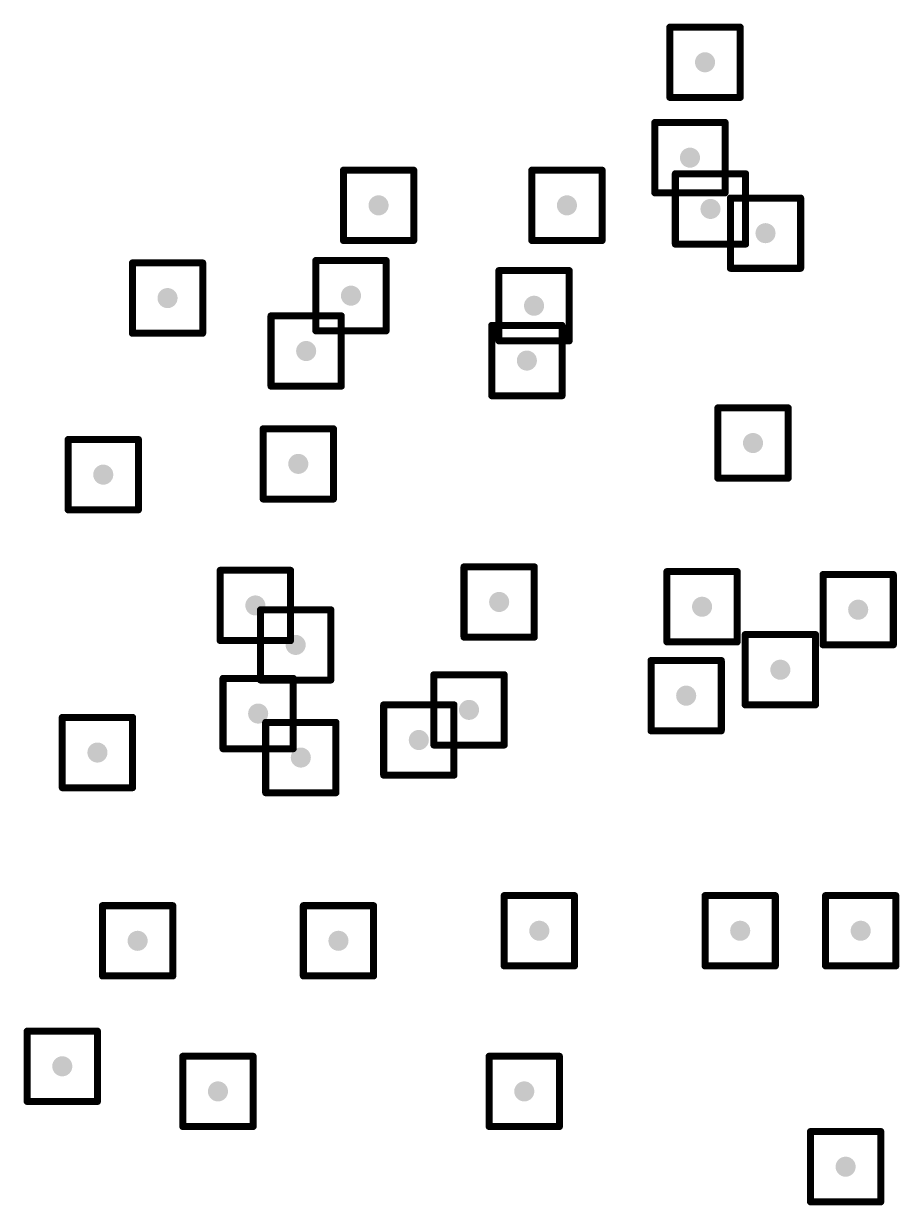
# Model space of a CAD drawing. Header units: inches. Extents: x 0 to 17, y 0 to 4.
# Drawn here: x 2.2033 to 2.5467, y 0.0144 to 0.4778 of the extents above; entities that cross this region are included whole.
import ezdxf

# ---------------------------------------------------------------- set-up
doc = ezdxf.new("R2010")
doc.units = ezdxf.units.IN
doc.header["$MEASUREMENT"] = 0
doc.layers.add('Drill Drawing', color=1, linetype='Continuous')
doc.layers.add('Via Holes', color=16, linetype='Continuous')

msp = doc.modelspace()

# ---------------------------------------------------------------- hatches: boundary and pattern name
at = {"layer": 'Via Holes'}
h = msp.add_hatch(color=7, dxfattribs=at)
edge = h.paths.add_edge_path()
edge.add_arc((2.47047, 0.4626), 0.00394, 0, 360)
h = msp.add_hatch(color=7, dxfattribs=at)
edge = h.paths.add_edge_path()
edge.add_arc((2.46457, 0.4252), 0.00394, 0, 360)
h = msp.add_hatch(color=7, dxfattribs=at)
edge = h.paths.add_edge_path()
edge.add_arc((2.34249, 0.4065), 0.00394, 0, 360)
h = msp.add_hatch(color=7, dxfattribs=at)
edge = h.paths.add_edge_path()
edge.add_arc((2.41634, 0.4065), 0.00394, 0, 360)
h = msp.add_hatch(color=7, dxfattribs=at)
edge = h.paths.add_edge_path()
edge.add_arc((2.47261, 0.40509), 0.00394, 0, 360)
h = msp.add_hatch(color=7, dxfattribs=at)
edge = h.paths.add_edge_path()
edge.add_arc((2.49418, 0.39559), 0.00394, 0, 360)
h = msp.add_hatch(color=7, dxfattribs=at)
edge = h.paths.add_edge_path()
edge.add_arc((2.25976, 0.37014), 0.00394, 0, 360)
h = msp.add_hatch(color=7, dxfattribs=at)
edge = h.paths.add_edge_path()
edge.add_arc((2.33167, 0.37108), 0.00394, 0, 360)
h = msp.add_hatch(color=7, dxfattribs=at)
edge = h.paths.add_edge_path()
edge.add_arc((2.40344, 0.36713), 0.00394, 0, 360)
h = msp.add_hatch(color=7, dxfattribs=at)
edge = h.paths.add_edge_path()
edge.add_arc((2.3141, 0.34938), 0.00394, 0, 360)
h = msp.add_hatch(color=7, dxfattribs=at)
edge = h.paths.add_edge_path()
edge.add_arc((2.40063, 0.34563), 0.00394, 0, 360)
h = msp.add_hatch(color=7, dxfattribs=at)
edge = h.paths.add_edge_path()
edge.add_arc((2.48928, 0.3133), 0.00394, 0, 360)
h = msp.add_hatch(color=7, dxfattribs=at)
edge = h.paths.add_edge_path()
edge.add_arc((2.31102, 0.30512), 0.00394, 0, 360)
h = msp.add_hatch(color=7, dxfattribs=at)
edge = h.paths.add_edge_path()
edge.add_arc((2.23456, 0.3009), 0.00394, 0, 360)
h = msp.add_hatch(color=7, dxfattribs=at)
edge = h.paths.add_edge_path()
edge.add_arc((2.38976, 0.25098), 0.00394, 0, 360)
h = msp.add_hatch(color=7, dxfattribs=at)
edge = h.paths.add_edge_path()
edge.add_arc((2.29419, 0.24961), 0.00394, 0, 360)
h = msp.add_hatch(color=7, dxfattribs=at)
edge = h.paths.add_edge_path()
edge.add_arc((2.46931, 0.2491), 0.00394, 0, 360)
h = msp.add_hatch(color=7, dxfattribs=at)
edge = h.paths.add_edge_path()
edge.add_arc((2.53051, 0.24795), 0.00394, 0, 360)
h = msp.add_hatch(color=7, dxfattribs=at)
edge = h.paths.add_edge_path()
edge.add_arc((2.30999, 0.23414), 0.00394, 0, 360)
h = msp.add_hatch(color=7, dxfattribs=at)
edge = h.paths.add_edge_path()
edge.add_arc((2.5, 0.22441), 0.00394, 0, 360)
h = msp.add_hatch(color=7, dxfattribs=at)
edge = h.paths.add_edge_path()
edge.add_arc((2.46308, 0.21424), 0.00394, 0, 360)
h = msp.add_hatch(color=7, dxfattribs=at)
edge = h.paths.add_edge_path()
edge.add_arc((2.29528, 0.20722), 0.00394, 0, 360)
h = msp.add_hatch(color=7, dxfattribs=at)
edge = h.paths.add_edge_path()
edge.add_arc((2.37795, 0.20866), 0.00394, 0, 360)
h = msp.add_hatch(color=7, dxfattribs=at)
edge = h.paths.add_edge_path()
edge.add_arc((2.35827, 0.19685), 0.00394, 0, 360)
h = msp.add_hatch(color=7, dxfattribs=at)
edge = h.paths.add_edge_path()
edge.add_arc((2.23228, 0.19193), 0.00394, 0, 360)
h = msp.add_hatch(color=7, dxfattribs=at)
edge = h.paths.add_edge_path()
edge.add_arc((2.31201, 0.18996), 0.00394, 0, 360)
h = msp.add_hatch(color=7, dxfattribs=at)
edge = h.paths.add_edge_path()
edge.add_arc((2.40551, 0.12205), 0.00394, 0, 360)
h = msp.add_hatch(color=7, dxfattribs=at)
edge = h.paths.add_edge_path()
edge.add_arc((2.48425, 0.12205), 0.00394, 0, 360)
h = msp.add_hatch(color=7, dxfattribs=at)
edge = h.paths.add_edge_path()
edge.add_arc((2.5315, 0.12205), 0.00394, 0, 360)
h = msp.add_hatch(color=7, dxfattribs=at)
edge = h.paths.add_edge_path()
edge.add_arc((2.24803, 0.11811), 0.00394, 0, 360)
h = msp.add_hatch(color=7, dxfattribs=at)
edge = h.paths.add_edge_path()
edge.add_arc((2.32677, 0.11811), 0.00394, 0, 360)
h = msp.add_hatch(color=7, dxfattribs=at)
edge = h.paths.add_edge_path()
edge.add_arc((2.2185, 0.0689), 0.00394, 0, 360)
h = msp.add_hatch(color=7, dxfattribs=at)
edge = h.paths.add_edge_path()
edge.add_arc((2.27953, 0.05906), 0.00394, 0, 360)
h = msp.add_hatch(color=7, dxfattribs=at)
edge = h.paths.add_edge_path()
edge.add_arc((2.39961, 0.05906), 0.00394, 0, 360)
h = msp.add_hatch(color=7, dxfattribs=at)
edge = h.paths.add_edge_path()
edge.add_arc((2.52559, 0.02953), 0.00394, 0, 360)

# ---------------------------------------------------------------- linework, layer by layer
at = {"layer": 'Drill Drawing'}
for points in [[(2.45669, 0.47638, 0.00276, 0.00276, 0), (2.48425, 0.47638, 0.00276, 0.00276, 0)], [(2.45669, 0.44882, 0.00276, 0.00276, 0), (2.45669, 0.47638, 0.00276, 0.00276, 0)], [(2.48425, 0.44882, 0.00276, 0.00276, 0), (2.48425, 0.47638, 0.00276, 0.00276, 0)], [(2.45669, 0.44882, 0.00276, 0.00276, 0), (2.48425, 0.44882, 0.00276, 0.00276, 0)], [(2.45079, 0.43898, 0.00276, 0.00276, 0), (2.47835, 0.43898, 0.00276, 0.00276, 0)], [(2.45079, 0.41142, 0.00276, 0.00276, 0), (2.45079, 0.43898, 0.00276, 0.00276, 0)], [(2.47835, 0.41142, 0.00276, 0.00276, 0), (2.47835, 0.43898, 0.00276, 0.00276, 0)], [(2.32871, 0.42028, 0.00276, 0.00276, 0), (2.35627, 0.42028, 0.00276, 0.00276, 0)], [(2.32871, 0.39272, 0.00276, 0.00276, 0), (2.32871, 0.42028, 0.00276, 0.00276, 0)], [(2.35627, 0.39272, 0.00276, 0.00276, 0), (2.35627, 0.42028, 0.00276, 0.00276, 0)], [(2.40256, 0.42028, 0.00276, 0.00276, 0), (2.43012, 0.42028, 0.00276, 0.00276, 0)], [(2.40256, 0.39272, 0.00276, 0.00276, 0), (2.40256, 0.42028, 0.00276, 0.00276, 0)], [(2.43012, 0.39272, 0.00276, 0.00276, 0), (2.43012, 0.42028, 0.00276, 0.00276, 0)], [(2.45883, 0.41887, 0.00276, 0.00276, 0), (2.48639, 0.41887, 0.00276, 0.00276, 0)], [(2.45883, 0.39131, 0.00276, 0.00276, 0), (2.45883, 0.41887, 0.00276, 0.00276, 0)], [(2.48639, 0.39131, 0.00276, 0.00276, 0), (2.48639, 0.41887, 0.00276, 0.00276, 0)], [(2.45079, 0.41142, 0.00276, 0.00276, 0), (2.47835, 0.41142, 0.00276, 0.00276, 0)], [(2.4804, 0.40936, 0.00276, 0.00276, 0), (2.50796, 0.40936, 0.00276, 0.00276, 0)], [(2.4804, 0.38181, 0.00276, 0.00276, 0), (2.4804, 0.40936, 0.00276, 0.00276, 0)], [(2.50796, 0.38181, 0.00276, 0.00276, 0), (2.50796, 0.40936, 0.00276, 0.00276, 0)], [(2.32871, 0.39272, 0.00276, 0.00276, 0), (2.35627, 0.39272, 0.00276, 0.00276, 0)], [(2.40256, 0.39272, 0.00276, 0.00276, 0), (2.43012, 0.39272, 0.00276, 0.00276, 0)], [(2.45883, 0.39131, 0.00276, 0.00276, 0), (2.48639, 0.39131, 0.00276, 0.00276, 0)], [(2.24598, 0.38392, 0.00276, 0.00276, 0), (2.27354, 0.38392, 0.00276, 0.00276, 0)], [(2.24598, 0.35636, 0.00276, 0.00276, 0), (2.24598, 0.38392, 0.00276, 0.00276, 0)], [(2.27354, 0.35636, 0.00276, 0.00276, 0), (2.27354, 0.38392, 0.00276, 0.00276, 0)], [(2.31789, 0.38486, 0.00276, 0.00276, 0), (2.34545, 0.38486, 0.00276, 0.00276, 0)], [(2.31789, 0.3573, 0.00276, 0.00276, 0), (2.31789, 0.38486, 0.00276, 0.00276, 0)], [(2.34545, 0.3573, 0.00276, 0.00276, 0), (2.34545, 0.38486, 0.00276, 0.00276, 0)], [(2.38966, 0.38091, 0.00276, 0.00276, 0), (2.41722, 0.38091, 0.00276, 0.00276, 0)], [(2.38966, 0.35335, 0.00276, 0.00276, 0), (2.38966, 0.38091, 0.00276, 0.00276, 0)], [(2.41722, 0.35335, 0.00276, 0.00276, 0), (2.41722, 0.38091, 0.00276, 0.00276, 0)], [(2.4804, 0.38181, 0.00276, 0.00276, 0), (2.50796, 0.38181, 0.00276, 0.00276, 0)], [(2.30032, 0.36316, 0.00276, 0.00276, 0), (2.32788, 0.36316, 0.00276, 0.00276, 0)], [(2.30032, 0.3356, 0.00276, 0.00276, 0), (2.30032, 0.36316, 0.00276, 0.00276, 0)], [(2.32788, 0.3356, 0.00276, 0.00276, 0), (2.32788, 0.36316, 0.00276, 0.00276, 0)], [(2.24598, 0.35636, 0.00276, 0.00276, 0), (2.27354, 0.35636, 0.00276, 0.00276, 0)], [(2.31789, 0.3573, 0.00276, 0.00276, 0), (2.34545, 0.3573, 0.00276, 0.00276, 0)], [(2.38685, 0.35941, 0.00276, 0.00276, 0), (2.41441, 0.35941, 0.00276, 0.00276, 0)], [(2.38685, 0.33185, 0.00276, 0.00276, 0), (2.38685, 0.35941, 0.00276, 0.00276, 0)], [(2.41441, 0.33185, 0.00276, 0.00276, 0), (2.41441, 0.35941, 0.00276, 0.00276, 0)], [(2.38966, 0.35335, 0.00276, 0.00276, 0), (2.41722, 0.35335, 0.00276, 0.00276, 0)], [(2.30032, 0.3356, 0.00276, 0.00276, 0), (2.32788, 0.3356, 0.00276, 0.00276, 0)], [(2.38685, 0.33185, 0.00276, 0.00276, 0), (2.41441, 0.33185, 0.00276, 0.00276, 0)], [(2.4755, 0.32708, 0.00276, 0.00276, 0), (2.50306, 0.32708, 0.00276, 0.00276, 0)], [(2.4755, 0.29952, 0.00276, 0.00276, 0), (2.4755, 0.32708, 0.00276, 0.00276, 0)], [(2.50306, 0.29952, 0.00276, 0.00276, 0), (2.50306, 0.32708, 0.00276, 0.00276, 0)], [(2.29724, 0.3189, 0.00276, 0.00276, 0), (2.3248, 0.3189, 0.00276, 0.00276, 0)], [(2.29724, 0.29134, 0.00276, 0.00276, 0), (2.29724, 0.3189, 0.00276, 0.00276, 0)], [(2.3248, 0.29134, 0.00276, 0.00276, 0), (2.3248, 0.3189, 0.00276, 0.00276, 0)], [(2.22079, 0.31468, 0.00276, 0.00276, 0), (2.24834, 0.31468, 0.00276, 0.00276, 0)], [(2.22079, 0.28712, 0.00276, 0.00276, 0), (2.22079, 0.31468, 0.00276, 0.00276, 0)], [(2.24834, 0.28712, 0.00276, 0.00276, 0), (2.24834, 0.31468, 0.00276, 0.00276, 0)], [(2.4755, 0.29952, 0.00276, 0.00276, 0), (2.50306, 0.29952, 0.00276, 0.00276, 0)], [(2.29724, 0.29134, 0.00276, 0.00276, 0), (2.3248, 0.29134, 0.00276, 0.00276, 0)], [(2.22079, 0.28712, 0.00276, 0.00276, 0), (2.24834, 0.28712, 0.00276, 0.00276, 0)], [(2.28041, 0.26339, 0.00276, 0.00276, 0), (2.30797, 0.26339, 0.00276, 0.00276, 0)], [(2.28041, 0.23583, 0.00276, 0.00276, 0), (2.28041, 0.26339, 0.00276, 0.00276, 0)], [(2.30797, 0.23583, 0.00276, 0.00276, 0), (2.30797, 0.26339, 0.00276, 0.00276, 0)], [(2.37598, 0.26476, 0.00276, 0.00276, 0), (2.40354, 0.26476, 0.00276, 0.00276, 0)], [(2.37598, 0.2372, 0.00276, 0.00276, 0), (2.37598, 0.26476, 0.00276, 0.00276, 0)], [(2.40354, 0.2372, 0.00276, 0.00276, 0), (2.40354, 0.26476, 0.00276, 0.00276, 0)], [(2.45553, 0.26288, 0.00276, 0.00276, 0), (2.48309, 0.26288, 0.00276, 0.00276, 0)], [(2.45553, 0.23532, 0.00276, 0.00276, 0), (2.45553, 0.26288, 0.00276, 0.00276, 0)], [(2.48309, 0.23532, 0.00276, 0.00276, 0), (2.48309, 0.26288, 0.00276, 0.00276, 0)], [(2.51673, 0.26173, 0.00276, 0.00276, 0), (2.54429, 0.26173, 0.00276, 0.00276, 0)], [(2.51673, 0.23417, 0.00276, 0.00276, 0), (2.51673, 0.26173, 0.00276, 0.00276, 0)], [(2.54429, 0.23417, 0.00276, 0.00276, 0), (2.54429, 0.26173, 0.00276, 0.00276, 0)], [(2.29622, 0.24792, 0.00276, 0.00276, 0), (2.32377, 0.24792, 0.00276, 0.00276, 0)], [(2.29622, 0.22036, 0.00276, 0.00276, 0), (2.29622, 0.24792, 0.00276, 0.00276, 0)], [(2.32377, 0.22036, 0.00276, 0.00276, 0), (2.32377, 0.24792, 0.00276, 0.00276, 0)], [(2.28041, 0.23583, 0.00276, 0.00276, 0), (2.30797, 0.23583, 0.00276, 0.00276, 0)], [(2.37598, 0.2372, 0.00276, 0.00276, 0), (2.40354, 0.2372, 0.00276, 0.00276, 0)], [(2.45553, 0.23532, 0.00276, 0.00276, 0), (2.48309, 0.23532, 0.00276, 0.00276, 0)], [(2.48622, 0.23819, 0.00276, 0.00276, 0), (2.51378, 0.23819, 0.00276, 0.00276, 0)], [(2.48622, 0.21063, 0.00276, 0.00276, 0), (2.48622, 0.23819, 0.00276, 0.00276, 0)], [(2.51378, 0.21063, 0.00276, 0.00276, 0), (2.51378, 0.23819, 0.00276, 0.00276, 0)], [(2.51673, 0.23417, 0.00276, 0.00276, 0), (2.54429, 0.23417, 0.00276, 0.00276, 0)], [(2.4493, 0.22802, 0.00276, 0.00276, 0), (2.47686, 0.22802, 0.00276, 0.00276, 0)], [(2.4493, 0.20046, 0.00276, 0.00276, 0), (2.4493, 0.22802, 0.00276, 0.00276, 0)], [(2.47686, 0.20046, 0.00276, 0.00276, 0), (2.47686, 0.22802, 0.00276, 0.00276, 0)], [(2.36417, 0.22244, 0.00276, 0.00276, 0), (2.39173, 0.22244, 0.00276, 0.00276, 0)], [(2.36417, 0.19488, 0.00276, 0.00276, 0), (2.36417, 0.22244, 0.00276, 0.00276, 0)], [(2.39173, 0.19488, 0.00276, 0.00276, 0), (2.39173, 0.22244, 0.00276, 0.00276, 0)], [(2.2815, 0.221, 0.00276, 0.00276, 0), (2.30906, 0.221, 0.00276, 0.00276, 0)], [(2.2815, 0.19344, 0.00276, 0.00276, 0), (2.2815, 0.221, 0.00276, 0.00276, 0)], [(2.29622, 0.22036, 0.00276, 0.00276, 0), (2.32377, 0.22036, 0.00276, 0.00276, 0)], [(2.30906, 0.19344, 0.00276, 0.00276, 0), (2.30906, 0.221, 0.00276, 0.00276, 0)], [(2.34449, 0.21063, 0.00276, 0.00276, 0), (2.37205, 0.21063, 0.00276, 0.00276, 0)], [(2.34449, 0.18307, 0.00276, 0.00276, 0), (2.34449, 0.21063, 0.00276, 0.00276, 0)], [(2.37205, 0.18307, 0.00276, 0.00276, 0), (2.37205, 0.21063, 0.00276, 0.00276, 0)], [(2.48622, 0.21063, 0.00276, 0.00276, 0), (2.51378, 0.21063, 0.00276, 0.00276, 0)], [(2.2185, 0.20571, 0.00276, 0.00276, 0), (2.24606, 0.20571, 0.00276, 0.00276, 0)], [(2.2185, 0.17815, 0.00276, 0.00276, 0), (2.2185, 0.20571, 0.00276, 0.00276, 0)], [(2.24606, 0.17815, 0.00276, 0.00276, 0), (2.24606, 0.20571, 0.00276, 0.00276, 0)], [(2.29823, 0.20374, 0.00276, 0.00276, 0), (2.32579, 0.20374, 0.00276, 0.00276, 0)], [(2.29823, 0.17618, 0.00276, 0.00276, 0), (2.29823, 0.20374, 0.00276, 0.00276, 0)], [(2.32579, 0.17618, 0.00276, 0.00276, 0), (2.32579, 0.20374, 0.00276, 0.00276, 0)], [(2.4493, 0.20046, 0.00276, 0.00276, 0), (2.47686, 0.20046, 0.00276, 0.00276, 0)], [(2.2815, 0.19344, 0.00276, 0.00276, 0), (2.30906, 0.19344, 0.00276, 0.00276, 0)], [(2.36417, 0.19488, 0.00276, 0.00276, 0), (2.39173, 0.19488, 0.00276, 0.00276, 0)], [(2.34449, 0.18307, 0.00276, 0.00276, 0), (2.37205, 0.18307, 0.00276, 0.00276, 0)], [(2.2185, 0.17815, 0.00276, 0.00276, 0), (2.24606, 0.17815, 0.00276, 0.00276, 0)], [(2.29823, 0.17618, 0.00276, 0.00276, 0), (2.32579, 0.17618, 0.00276, 0.00276, 0)], [(2.39173, 0.13583, 0.00276, 0.00276, 0), (2.41929, 0.13583, 0.00276, 0.00276, 0)], [(2.39173, 0.10827, 0.00276, 0.00276, 0), (2.39173, 0.13583, 0.00276, 0.00276, 0)], [(2.41929, 0.10827, 0.00276, 0.00276, 0), (2.41929, 0.13583, 0.00276, 0.00276, 0)], [(2.47047, 0.13583, 0.00276, 0.00276, 0), (2.49803, 0.13583, 0.00276, 0.00276, 0)], [(2.47047, 0.10827, 0.00276, 0.00276, 0), (2.47047, 0.13583, 0.00276, 0.00276, 0)], [(2.49803, 0.10827, 0.00276, 0.00276, 0), (2.49803, 0.13583, 0.00276, 0.00276, 0)], [(2.51772, 0.13583, 0.00276, 0.00276, 0), (2.54528, 0.13583, 0.00276, 0.00276, 0)], [(2.51772, 0.10827, 0.00276, 0.00276, 0), (2.51772, 0.13583, 0.00276, 0.00276, 0)], [(2.54528, 0.10827, 0.00276, 0.00276, 0), (2.54528, 0.13583, 0.00276, 0.00276, 0)], [(2.23425, 0.13189, 0.00276, 0.00276, 0), (2.26181, 0.13189, 0.00276, 0.00276, 0)], [(2.23425, 0.10433, 0.00276, 0.00276, 0), (2.23425, 0.13189, 0.00276, 0.00276, 0)], [(2.26181, 0.10433, 0.00276, 0.00276, 0), (2.26181, 0.13189, 0.00276, 0.00276, 0)], [(2.31299, 0.13189, 0.00276, 0.00276, 0), (2.34055, 0.13189, 0.00276, 0.00276, 0)], [(2.31299, 0.10433, 0.00276, 0.00276, 0), (2.31299, 0.13189, 0.00276, 0.00276, 0)], [(2.34055, 0.10433, 0.00276, 0.00276, 0), (2.34055, 0.13189, 0.00276, 0.00276, 0)], [(2.39173, 0.10827, 0.00276, 0.00276, 0), (2.41929, 0.10827, 0.00276, 0.00276, 0)], [(2.47047, 0.10827, 0.00276, 0.00276, 0), (2.49803, 0.10827, 0.00276, 0.00276, 0)], [(2.51772, 0.10827, 0.00276, 0.00276, 0), (2.54528, 0.10827, 0.00276, 0.00276, 0)], [(2.23425, 0.10433, 0.00276, 0.00276, 0), (2.26181, 0.10433, 0.00276, 0.00276, 0)], [(2.31299, 0.10433, 0.00276, 0.00276, 0), (2.34055, 0.10433, 0.00276, 0.00276, 0)], [(2.20472, 0.08268, 0.00276, 0.00276, 0), (2.23228, 0.08268, 0.00276, 0.00276, 0)], [(2.20472, 0.05512, 0.00276, 0.00276, 0), (2.20472, 0.08268, 0.00276, 0.00276, 0)], [(2.23228, 0.05512, 0.00276, 0.00276, 0), (2.23228, 0.08268, 0.00276, 0.00276, 0)], [(2.26575, 0.07283, 0.00276, 0.00276, 0), (2.29331, 0.07283, 0.00276, 0.00276, 0)], [(2.26575, 0.04528, 0.00276, 0.00276, 0), (2.26575, 0.07283, 0.00276, 0.00276, 0)], [(2.29331, 0.04528, 0.00276, 0.00276, 0), (2.29331, 0.07283, 0.00276, 0.00276, 0)], [(2.38583, 0.07283, 0.00276, 0.00276, 0), (2.41339, 0.07283, 0.00276, 0.00276, 0)], [(2.38583, 0.04528, 0.00276, 0.00276, 0), (2.38583, 0.07283, 0.00276, 0.00276, 0)], [(2.41339, 0.04528, 0.00276, 0.00276, 0), (2.41339, 0.07283, 0.00276, 0.00276, 0)], [(2.20472, 0.05512, 0.00276, 0.00276, 0), (2.23228, 0.05512, 0.00276, 0.00276, 0)], [(2.26575, 0.04528, 0.00276, 0.00276, 0), (2.29331, 0.04528, 0.00276, 0.00276, 0)], [(2.38583, 0.04528, 0.00276, 0.00276, 0), (2.41339, 0.04528, 0.00276, 0.00276, 0)], [(2.51181, 0.04331, 0.00276, 0.00276, 0), (2.53937, 0.04331, 0.00276, 0.00276, 0)], [(2.51181, 0.01575, 0.00276, 0.00276, 0), (2.51181, 0.04331, 0.00276, 0.00276, 0)], [(2.53937, 0.01575, 0.00276, 0.00276, 0), (2.53937, 0.04331, 0.00276, 0.00276, 0)], [(2.51181, 0.01575, 0.00276, 0.00276, 0), (2.53937, 0.01575, 0.00276, 0.00276, 0)]]:
    msp.add_lwpolyline(points, format="xyseb", dxfattribs=at)
for points in [[(2.456, 0.47638, 0.00138, 0.00138, 1), (2.45738, 0.47638, 0.00138, 0.00138, 1)], [(2.456, 0.47638, 0.00138, 0.00138, 1), (2.45738, 0.47638, 0.00138, 0.00138, 1)], [(2.48356, 0.47638, 0.00138, 0.00138, 1), (2.48494, 0.47638, 0.00138, 0.00138, 1)], [(2.48356, 0.47638, 0.00138, 0.00138, 1), (2.48494, 0.47638, 0.00138, 0.00138, 1)], [(2.456, 0.44882, 0.00138, 0.00138, 1), (2.45738, 0.44882, 0.00138, 0.00138, 1)], [(2.456, 0.44882, 0.00138, 0.00138, 1), (2.45738, 0.44882, 0.00138, 0.00138, 1)], [(2.48356, 0.44882, 0.00138, 0.00138, 1), (2.48494, 0.44882, 0.00138, 0.00138, 1)], [(2.48356, 0.44882, 0.00138, 0.00138, 1), (2.48494, 0.44882, 0.00138, 0.00138, 1)], [(2.4501, 0.43898, 0.00138, 0.00138, 1), (2.45148, 0.43898, 0.00138, 0.00138, 1)], [(2.4501, 0.43898, 0.00138, 0.00138, 1), (2.45148, 0.43898, 0.00138, 0.00138, 1)], [(2.47766, 0.43898, 0.00138, 0.00138, 1), (2.47904, 0.43898, 0.00138, 0.00138, 1)], [(2.47766, 0.43898, 0.00138, 0.00138, 1), (2.47904, 0.43898, 0.00138, 0.00138, 1)], [(2.32802, 0.42028, 0.00138, 0.00138, 1), (2.3294, 0.42028, 0.00138, 0.00138, 1)], [(2.32802, 0.42028, 0.00138, 0.00138, 1), (2.3294, 0.42028, 0.00138, 0.00138, 1)], [(2.35558, 0.42028, 0.00138, 0.00138, 1), (2.35696, 0.42028, 0.00138, 0.00138, 1)], [(2.35558, 0.42028, 0.00138, 0.00138, 1), (2.35696, 0.42028, 0.00138, 0.00138, 1)], [(2.40187, 0.42028, 0.00138, 0.00138, 1), (2.40325, 0.42028, 0.00138, 0.00138, 1)], [(2.40187, 0.42028, 0.00138, 0.00138, 1), (2.40325, 0.42028, 0.00138, 0.00138, 1)], [(2.42943, 0.42028, 0.00138, 0.00138, 1), (2.43081, 0.42028, 0.00138, 0.00138, 1)], [(2.42943, 0.42028, 0.00138, 0.00138, 1), (2.43081, 0.42028, 0.00138, 0.00138, 1)], [(2.45814, 0.41887, 0.00138, 0.00138, 1), (2.45952, 0.41887, 0.00138, 0.00138, 1)], [(2.45814, 0.41887, 0.00138, 0.00138, 1), (2.45952, 0.41887, 0.00138, 0.00138, 1)], [(2.4857, 0.41887, 0.00138, 0.00138, 1), (2.48708, 0.41887, 0.00138, 0.00138, 1)], [(2.4857, 0.41887, 0.00138, 0.00138, 1), (2.48708, 0.41887, 0.00138, 0.00138, 1)], [(2.4501, 0.41142, 0.00138, 0.00138, 1), (2.45148, 0.41142, 0.00138, 0.00138, 1)], [(2.4501, 0.41142, 0.00138, 0.00138, 1), (2.45148, 0.41142, 0.00138, 0.00138, 1)], [(2.47766, 0.41142, 0.00138, 0.00138, 1), (2.47904, 0.41142, 0.00138, 0.00138, 1)], [(2.47766, 0.41142, 0.00138, 0.00138, 1), (2.47904, 0.41142, 0.00138, 0.00138, 1)], [(2.47971, 0.40936, 0.00138, 0.00138, 1), (2.48109, 0.40936, 0.00138, 0.00138, 1)], [(2.47971, 0.40936, 0.00138, 0.00138, 1), (2.48109, 0.40936, 0.00138, 0.00138, 1)], [(2.50727, 0.40936, 0.00138, 0.00138, 1), (2.50865, 0.40936, 0.00138, 0.00138, 1)], [(2.50727, 0.40936, 0.00138, 0.00138, 1), (2.50865, 0.40936, 0.00138, 0.00138, 1)], [(2.32802, 0.39272, 0.00138, 0.00138, 1), (2.3294, 0.39272, 0.00138, 0.00138, 1)], [(2.32802, 0.39272, 0.00138, 0.00138, 1), (2.3294, 0.39272, 0.00138, 0.00138, 1)], [(2.35558, 0.39272, 0.00138, 0.00138, 1), (2.35696, 0.39272, 0.00138, 0.00138, 1)], [(2.35558, 0.39272, 0.00138, 0.00138, 1), (2.35696, 0.39272, 0.00138, 0.00138, 1)], [(2.40187, 0.39272, 0.00138, 0.00138, 1), (2.40325, 0.39272, 0.00138, 0.00138, 1)], [(2.40187, 0.39272, 0.00138, 0.00138, 1), (2.40325, 0.39272, 0.00138, 0.00138, 1)], [(2.42943, 0.39272, 0.00138, 0.00138, 1), (2.43081, 0.39272, 0.00138, 0.00138, 1)], [(2.42943, 0.39272, 0.00138, 0.00138, 1), (2.43081, 0.39272, 0.00138, 0.00138, 1)], [(2.45814, 0.39131, 0.00138, 0.00138, 1), (2.45952, 0.39131, 0.00138, 0.00138, 1)], [(2.45814, 0.39131, 0.00138, 0.00138, 1), (2.45952, 0.39131, 0.00138, 0.00138, 1)], [(2.4857, 0.39131, 0.00138, 0.00138, 1), (2.48708, 0.39131, 0.00138, 0.00138, 1)], [(2.4857, 0.39131, 0.00138, 0.00138, 1), (2.48708, 0.39131, 0.00138, 0.00138, 1)], [(2.24529, 0.38392, 0.00138, 0.00138, 1), (2.24667, 0.38392, 0.00138, 0.00138, 1)], [(2.24529, 0.38392, 0.00138, 0.00138, 1), (2.24667, 0.38392, 0.00138, 0.00138, 1)], [(2.27285, 0.38392, 0.00138, 0.00138, 1), (2.27423, 0.38392, 0.00138, 0.00138, 1)], [(2.27285, 0.38392, 0.00138, 0.00138, 1), (2.27423, 0.38392, 0.00138, 0.00138, 1)], [(2.3172, 0.38486, 0.00138, 0.00138, 1), (2.31858, 0.38486, 0.00138, 0.00138, 1)], [(2.3172, 0.38486, 0.00138, 0.00138, 1), (2.31858, 0.38486, 0.00138, 0.00138, 1)], [(2.34476, 0.38486, 0.00138, 0.00138, 1), (2.34614, 0.38486, 0.00138, 0.00138, 1)], [(2.34476, 0.38486, 0.00138, 0.00138, 1), (2.34614, 0.38486, 0.00138, 0.00138, 1)], [(2.38897, 0.38091, 0.00138, 0.00138, 1), (2.39035, 0.38091, 0.00138, 0.00138, 1)], [(2.38897, 0.38091, 0.00138, 0.00138, 1), (2.39035, 0.38091, 0.00138, 0.00138, 1)], [(2.41653, 0.38091, 0.00138, 0.00138, 1), (2.41791, 0.38091, 0.00138, 0.00138, 1)], [(2.41653, 0.38091, 0.00138, 0.00138, 1), (2.41791, 0.38091, 0.00138, 0.00138, 1)], [(2.47971, 0.38181, 0.00138, 0.00138, 1), (2.48109, 0.38181, 0.00138, 0.00138, 1)], [(2.47971, 0.38181, 0.00138, 0.00138, 1), (2.48109, 0.38181, 0.00138, 0.00138, 1)], [(2.50727, 0.38181, 0.00138, 0.00138, 1), (2.50865, 0.38181, 0.00138, 0.00138, 1)], [(2.50727, 0.38181, 0.00138, 0.00138, 1), (2.50865, 0.38181, 0.00138, 0.00138, 1)], [(2.29963, 0.36316, 0.00138, 0.00138, 1), (2.30101, 0.36316, 0.00138, 0.00138, 1)], [(2.29963, 0.36316, 0.00138, 0.00138, 1), (2.30101, 0.36316, 0.00138, 0.00138, 1)], [(2.32719, 0.36316, 0.00138, 0.00138, 1), (2.32857, 0.36316, 0.00138, 0.00138, 1)], [(2.32719, 0.36316, 0.00138, 0.00138, 1), (2.32857, 0.36316, 0.00138, 0.00138, 1)], [(2.24529, 0.35636, 0.00138, 0.00138, 1), (2.24667, 0.35636, 0.00138, 0.00138, 1)], [(2.24529, 0.35636, 0.00138, 0.00138, 1), (2.24667, 0.35636, 0.00138, 0.00138, 1)], [(2.27285, 0.35636, 0.00138, 0.00138, 1), (2.27423, 0.35636, 0.00138, 0.00138, 1)], [(2.27285, 0.35636, 0.00138, 0.00138, 1), (2.27423, 0.35636, 0.00138, 0.00138, 1)], [(2.3172, 0.3573, 0.00138, 0.00138, 1), (2.31858, 0.3573, 0.00138, 0.00138, 1)], [(2.3172, 0.3573, 0.00138, 0.00138, 1), (2.31858, 0.3573, 0.00138, 0.00138, 1)], [(2.34476, 0.3573, 0.00138, 0.00138, 1), (2.34614, 0.3573, 0.00138, 0.00138, 1)], [(2.34476, 0.3573, 0.00138, 0.00138, 1), (2.34614, 0.3573, 0.00138, 0.00138, 1)], [(2.38616, 0.35941, 0.00138, 0.00138, 1), (2.38754, 0.35941, 0.00138, 0.00138, 1)], [(2.38616, 0.35941, 0.00138, 0.00138, 1), (2.38754, 0.35941, 0.00138, 0.00138, 1)], [(2.41372, 0.35941, 0.00138, 0.00138, 1), (2.4151, 0.35941, 0.00138, 0.00138, 1)], [(2.41372, 0.35941, 0.00138, 0.00138, 1), (2.4151, 0.35941, 0.00138, 0.00138, 1)], [(2.38897, 0.35335, 0.00138, 0.00138, 1), (2.39035, 0.35335, 0.00138, 0.00138, 1)], [(2.38897, 0.35335, 0.00138, 0.00138, 1), (2.39035, 0.35335, 0.00138, 0.00138, 1)], [(2.41653, 0.35335, 0.00138, 0.00138, 1), (2.41791, 0.35335, 0.00138, 0.00138, 1)], [(2.41653, 0.35335, 0.00138, 0.00138, 1), (2.41791, 0.35335, 0.00138, 0.00138, 1)], [(2.29963, 0.3356, 0.00138, 0.00138, 1), (2.30101, 0.3356, 0.00138, 0.00138, 1)], [(2.29963, 0.3356, 0.00138, 0.00138, 1), (2.30101, 0.3356, 0.00138, 0.00138, 1)], [(2.32719, 0.3356, 0.00138, 0.00138, 1), (2.32857, 0.3356, 0.00138, 0.00138, 1)], [(2.32719, 0.3356, 0.00138, 0.00138, 1), (2.32857, 0.3356, 0.00138, 0.00138, 1)], [(2.38616, 0.33185, 0.00138, 0.00138, 1), (2.38754, 0.33185, 0.00138, 0.00138, 1)], [(2.38616, 0.33185, 0.00138, 0.00138, 1), (2.38754, 0.33185, 0.00138, 0.00138, 1)], [(2.41372, 0.33185, 0.00138, 0.00138, 1), (2.4151, 0.33185, 0.00138, 0.00138, 1)], [(2.41372, 0.33185, 0.00138, 0.00138, 1), (2.4151, 0.33185, 0.00138, 0.00138, 1)], [(2.47481, 0.32708, 0.00138, 0.00138, 1), (2.47619, 0.32708, 0.00138, 0.00138, 1)], [(2.47481, 0.32708, 0.00138, 0.00138, 1), (2.47619, 0.32708, 0.00138, 0.00138, 1)], [(2.50237, 0.32708, 0.00138, 0.00138, 1), (2.50375, 0.32708, 0.00138, 0.00138, 1)], [(2.50237, 0.32708, 0.00138, 0.00138, 1), (2.50375, 0.32708, 0.00138, 0.00138, 1)], [(2.29656, 0.3189, 0.00138, 0.00138, 1), (2.29793, 0.3189, 0.00138, 0.00138, 1)], [(2.29656, 0.3189, 0.00138, 0.00138, 1), (2.29793, 0.3189, 0.00138, 0.00138, 1)], [(2.32411, 0.3189, 0.00138, 0.00138, 1), (2.32549, 0.3189, 0.00138, 0.00138, 1)], [(2.32411, 0.3189, 0.00138, 0.00138, 1), (2.32549, 0.3189, 0.00138, 0.00138, 1)], [(2.2201, 0.31468, 0.00138, 0.00138, 1), (2.22147, 0.31468, 0.00138, 0.00138, 1)], [(2.2201, 0.31468, 0.00138, 0.00138, 1), (2.22147, 0.31468, 0.00138, 0.00138, 1)], [(2.24766, 0.31468, 0.00138, 0.00138, 1), (2.24903, 0.31468, 0.00138, 0.00138, 1)], [(2.24766, 0.31468, 0.00138, 0.00138, 1), (2.24903, 0.31468, 0.00138, 0.00138, 1)], [(2.47481, 0.29952, 0.00138, 0.00138, 1), (2.47619, 0.29952, 0.00138, 0.00138, 1)], [(2.47481, 0.29952, 0.00138, 0.00138, 1), (2.47619, 0.29952, 0.00138, 0.00138, 1)], [(2.50237, 0.29952, 0.00138, 0.00138, 1), (2.50375, 0.29952, 0.00138, 0.00138, 1)], [(2.50237, 0.29952, 0.00138, 0.00138, 1), (2.50375, 0.29952, 0.00138, 0.00138, 1)], [(2.29656, 0.29134, 0.00138, 0.00138, 1), (2.29793, 0.29134, 0.00138, 0.00138, 1)], [(2.29656, 0.29134, 0.00138, 0.00138, 1), (2.29793, 0.29134, 0.00138, 0.00138, 1)], [(2.32411, 0.29134, 0.00138, 0.00138, 1), (2.32549, 0.29134, 0.00138, 0.00138, 1)], [(2.32411, 0.29134, 0.00138, 0.00138, 1), (2.32549, 0.29134, 0.00138, 0.00138, 1)], [(2.2201, 0.28712, 0.00138, 0.00138, 1), (2.22147, 0.28712, 0.00138, 0.00138, 1)], [(2.2201, 0.28712, 0.00138, 0.00138, 1), (2.22147, 0.28712, 0.00138, 0.00138, 1)], [(2.24766, 0.28712, 0.00138, 0.00138, 1), (2.24903, 0.28712, 0.00138, 0.00138, 1)], [(2.24766, 0.28712, 0.00138, 0.00138, 1), (2.24903, 0.28712, 0.00138, 0.00138, 1)], [(2.27972, 0.26339, 0.00138, 0.00138, 1), (2.2811, 0.26339, 0.00138, 0.00138, 1)], [(2.27972, 0.26339, 0.00138, 0.00138, 1), (2.2811, 0.26339, 0.00138, 0.00138, 1)], [(2.30728, 0.26339, 0.00138, 0.00138, 1), (2.30866, 0.26339, 0.00138, 0.00138, 1)], [(2.30728, 0.26339, 0.00138, 0.00138, 1), (2.30866, 0.26339, 0.00138, 0.00138, 1)], [(2.3753, 0.26476, 0.00138, 0.00138, 1), (2.37667, 0.26476, 0.00138, 0.00138, 1)], [(2.3753, 0.26476, 0.00138, 0.00138, 1), (2.37667, 0.26476, 0.00138, 0.00138, 1)], [(2.40285, 0.26476, 0.00138, 0.00138, 1), (2.40423, 0.26476, 0.00138, 0.00138, 1)], [(2.40285, 0.26476, 0.00138, 0.00138, 1), (2.40423, 0.26476, 0.00138, 0.00138, 1)], [(2.45484, 0.26288, 0.00138, 0.00138, 1), (2.45622, 0.26288, 0.00138, 0.00138, 1)], [(2.45484, 0.26288, 0.00138, 0.00138, 1), (2.45622, 0.26288, 0.00138, 0.00138, 1)], [(2.4824, 0.26288, 0.00138, 0.00138, 1), (2.48378, 0.26288, 0.00138, 0.00138, 1)], [(2.4824, 0.26288, 0.00138, 0.00138, 1), (2.48378, 0.26288, 0.00138, 0.00138, 1)], [(2.51604, 0.26173, 0.00138, 0.00138, 1), (2.51742, 0.26173, 0.00138, 0.00138, 1)], [(2.51604, 0.26173, 0.00138, 0.00138, 1), (2.51742, 0.26173, 0.00138, 0.00138, 1)], [(2.5436, 0.26173, 0.00138, 0.00138, 1), (2.54498, 0.26173, 0.00138, 0.00138, 1)], [(2.5436, 0.26173, 0.00138, 0.00138, 1), (2.54498, 0.26173, 0.00138, 0.00138, 1)], [(2.29553, 0.24792, 0.00138, 0.00138, 1), (2.2969, 0.24792, 0.00138, 0.00138, 1)], [(2.29553, 0.24792, 0.00138, 0.00138, 1), (2.2969, 0.24792, 0.00138, 0.00138, 1)], [(2.32309, 0.24792, 0.00138, 0.00138, 1), (2.32446, 0.24792, 0.00138, 0.00138, 1)], [(2.32309, 0.24792, 0.00138, 0.00138, 1), (2.32446, 0.24792, 0.00138, 0.00138, 1)], [(2.27972, 0.23583, 0.00138, 0.00138, 1), (2.2811, 0.23583, 0.00138, 0.00138, 1)], [(2.27972, 0.23583, 0.00138, 0.00138, 1), (2.2811, 0.23583, 0.00138, 0.00138, 1)], [(2.30728, 0.23583, 0.00138, 0.00138, 1), (2.30866, 0.23583, 0.00138, 0.00138, 1)], [(2.30728, 0.23583, 0.00138, 0.00138, 1), (2.30866, 0.23583, 0.00138, 0.00138, 1)], [(2.3753, 0.2372, 0.00138, 0.00138, 1), (2.37667, 0.2372, 0.00138, 0.00138, 1)], [(2.3753, 0.2372, 0.00138, 0.00138, 1), (2.37667, 0.2372, 0.00138, 0.00138, 1)], [(2.40285, 0.2372, 0.00138, 0.00138, 1), (2.40423, 0.2372, 0.00138, 0.00138, 1)], [(2.40285, 0.2372, 0.00138, 0.00138, 1), (2.40423, 0.2372, 0.00138, 0.00138, 1)], [(2.45484, 0.23532, 0.00138, 0.00138, 1), (2.45622, 0.23532, 0.00138, 0.00138, 1)], [(2.45484, 0.23532, 0.00138, 0.00138, 1), (2.45622, 0.23532, 0.00138, 0.00138, 1)], [(2.4824, 0.23532, 0.00138, 0.00138, 1), (2.48378, 0.23532, 0.00138, 0.00138, 1)], [(2.4824, 0.23532, 0.00138, 0.00138, 1), (2.48378, 0.23532, 0.00138, 0.00138, 1)], [(2.48553, 0.23819, 0.00138, 0.00138, 1), (2.48691, 0.23819, 0.00138, 0.00138, 1)], [(2.48553, 0.23819, 0.00138, 0.00138, 1), (2.48691, 0.23819, 0.00138, 0.00138, 1)], [(2.51309, 0.23819, 0.00138, 0.00138, 1), (2.51447, 0.23819, 0.00138, 0.00138, 1)], [(2.51309, 0.23819, 0.00138, 0.00138, 1), (2.51447, 0.23819, 0.00138, 0.00138, 1)], [(2.51604, 0.23417, 0.00138, 0.00138, 1), (2.51742, 0.23417, 0.00138, 0.00138, 1)], [(2.51604, 0.23417, 0.00138, 0.00138, 1), (2.51742, 0.23417, 0.00138, 0.00138, 1)], [(2.5436, 0.23417, 0.00138, 0.00138, 1), (2.54498, 0.23417, 0.00138, 0.00138, 1)], [(2.5436, 0.23417, 0.00138, 0.00138, 1), (2.54498, 0.23417, 0.00138, 0.00138, 1)], [(2.44861, 0.22802, 0.00138, 0.00138, 1), (2.44999, 0.22802, 0.00138, 0.00138, 1)], [(2.44861, 0.22802, 0.00138, 0.00138, 1), (2.44999, 0.22802, 0.00138, 0.00138, 1)], [(2.47617, 0.22802, 0.00138, 0.00138, 1), (2.47754, 0.22802, 0.00138, 0.00138, 1)], [(2.47617, 0.22802, 0.00138, 0.00138, 1), (2.47754, 0.22802, 0.00138, 0.00138, 1)], [(2.36348, 0.22244, 0.00138, 0.00138, 1), (2.36486, 0.22244, 0.00138, 0.00138, 1)], [(2.36348, 0.22244, 0.00138, 0.00138, 1), (2.36486, 0.22244, 0.00138, 0.00138, 1)], [(2.39104, 0.22244, 0.00138, 0.00138, 1), (2.39242, 0.22244, 0.00138, 0.00138, 1)], [(2.39104, 0.22244, 0.00138, 0.00138, 1), (2.39242, 0.22244, 0.00138, 0.00138, 1)], [(2.28081, 0.221, 0.00138, 0.00138, 1), (2.28219, 0.221, 0.00138, 0.00138, 1)], [(2.28081, 0.221, 0.00138, 0.00138, 1), (2.28219, 0.221, 0.00138, 0.00138, 1)], [(2.29553, 0.22036, 0.00138, 0.00138, 1), (2.2969, 0.22036, 0.00138, 0.00138, 1)], [(2.29553, 0.22036, 0.00138, 0.00138, 1), (2.2969, 0.22036, 0.00138, 0.00138, 1)], [(2.30837, 0.221, 0.00138, 0.00138, 1), (2.30974, 0.221, 0.00138, 0.00138, 1)], [(2.30837, 0.221, 0.00138, 0.00138, 1), (2.30974, 0.221, 0.00138, 0.00138, 1)], [(2.32309, 0.22036, 0.00138, 0.00138, 1), (2.32446, 0.22036, 0.00138, 0.00138, 1)], [(2.32309, 0.22036, 0.00138, 0.00138, 1), (2.32446, 0.22036, 0.00138, 0.00138, 1)], [(2.3438, 0.21063, 0.00138, 0.00138, 1), (2.34518, 0.21063, 0.00138, 0.00138, 1)], [(2.3438, 0.21063, 0.00138, 0.00138, 1), (2.34518, 0.21063, 0.00138, 0.00138, 1)], [(2.37136, 0.21063, 0.00138, 0.00138, 1), (2.37274, 0.21063, 0.00138, 0.00138, 1)], [(2.37136, 0.21063, 0.00138, 0.00138, 1), (2.37274, 0.21063, 0.00138, 0.00138, 1)], [(2.48553, 0.21063, 0.00138, 0.00138, 1), (2.48691, 0.21063, 0.00138, 0.00138, 1)], [(2.48553, 0.21063, 0.00138, 0.00138, 1), (2.48691, 0.21063, 0.00138, 0.00138, 1)], [(2.51309, 0.21063, 0.00138, 0.00138, 1), (2.51447, 0.21063, 0.00138, 0.00138, 1)], [(2.51309, 0.21063, 0.00138, 0.00138, 1), (2.51447, 0.21063, 0.00138, 0.00138, 1)], [(2.21781, 0.20571, 0.00138, 0.00138, 1), (2.21919, 0.20571, 0.00138, 0.00138, 1)], [(2.21781, 0.20571, 0.00138, 0.00138, 1), (2.21919, 0.20571, 0.00138, 0.00138, 1)], [(2.24537, 0.20571, 0.00138, 0.00138, 1), (2.24675, 0.20571, 0.00138, 0.00138, 1)], [(2.24537, 0.20571, 0.00138, 0.00138, 1), (2.24675, 0.20571, 0.00138, 0.00138, 1)], [(2.29754, 0.20374, 0.00138, 0.00138, 1), (2.29892, 0.20374, 0.00138, 0.00138, 1)], [(2.29754, 0.20374, 0.00138, 0.00138, 1), (2.29892, 0.20374, 0.00138, 0.00138, 1)], [(2.3251, 0.20374, 0.00138, 0.00138, 1), (2.32648, 0.20374, 0.00138, 0.00138, 1)], [(2.3251, 0.20374, 0.00138, 0.00138, 1), (2.32648, 0.20374, 0.00138, 0.00138, 1)], [(2.44861, 0.20046, 0.00138, 0.00138, 1), (2.44999, 0.20046, 0.00138, 0.00138, 1)], [(2.44861, 0.20046, 0.00138, 0.00138, 1), (2.44999, 0.20046, 0.00138, 0.00138, 1)], [(2.47617, 0.20046, 0.00138, 0.00138, 1), (2.47754, 0.20046, 0.00138, 0.00138, 1)], [(2.47617, 0.20046, 0.00138, 0.00138, 1), (2.47754, 0.20046, 0.00138, 0.00138, 1)], [(2.28081, 0.19344, 0.00138, 0.00138, 1), (2.28219, 0.19344, 0.00138, 0.00138, 1)], [(2.28081, 0.19344, 0.00138, 0.00138, 1), (2.28219, 0.19344, 0.00138, 0.00138, 1)], [(2.30837, 0.19344, 0.00138, 0.00138, 1), (2.30974, 0.19344, 0.00138, 0.00138, 1)], [(2.30837, 0.19344, 0.00138, 0.00138, 1), (2.30974, 0.19344, 0.00138, 0.00138, 1)], [(2.36348, 0.19488, 0.00138, 0.00138, 1), (2.36486, 0.19488, 0.00138, 0.00138, 1)], [(2.36348, 0.19488, 0.00138, 0.00138, 1), (2.36486, 0.19488, 0.00138, 0.00138, 1)], [(2.39104, 0.19488, 0.00138, 0.00138, 1), (2.39242, 0.19488, 0.00138, 0.00138, 1)], [(2.39104, 0.19488, 0.00138, 0.00138, 1), (2.39242, 0.19488, 0.00138, 0.00138, 1)], [(2.3438, 0.18307, 0.00138, 0.00138, 1), (2.34518, 0.18307, 0.00138, 0.00138, 1)], [(2.3438, 0.18307, 0.00138, 0.00138, 1), (2.34518, 0.18307, 0.00138, 0.00138, 1)], [(2.37136, 0.18307, 0.00138, 0.00138, 1), (2.37274, 0.18307, 0.00138, 0.00138, 1)], [(2.37136, 0.18307, 0.00138, 0.00138, 1), (2.37274, 0.18307, 0.00138, 0.00138, 1)], [(2.21781, 0.17815, 0.00138, 0.00138, 1), (2.21919, 0.17815, 0.00138, 0.00138, 1)], [(2.21781, 0.17815, 0.00138, 0.00138, 1), (2.21919, 0.17815, 0.00138, 0.00138, 1)], [(2.24537, 0.17815, 0.00138, 0.00138, 1), (2.24675, 0.17815, 0.00138, 0.00138, 1)], [(2.24537, 0.17815, 0.00138, 0.00138, 1), (2.24675, 0.17815, 0.00138, 0.00138, 1)], [(2.29754, 0.17618, 0.00138, 0.00138, 1), (2.29892, 0.17618, 0.00138, 0.00138, 1)], [(2.29754, 0.17618, 0.00138, 0.00138, 1), (2.29892, 0.17618, 0.00138, 0.00138, 1)], [(2.3251, 0.17618, 0.00138, 0.00138, 1), (2.32648, 0.17618, 0.00138, 0.00138, 1)], [(2.3251, 0.17618, 0.00138, 0.00138, 1), (2.32648, 0.17618, 0.00138, 0.00138, 1)], [(2.39104, 0.13583, 0.00138, 0.00138, 1), (2.39242, 0.13583, 0.00138, 0.00138, 1)], [(2.39104, 0.13583, 0.00138, 0.00138, 1), (2.39242, 0.13583, 0.00138, 0.00138, 1)], [(2.4186, 0.13583, 0.00138, 0.00138, 1), (2.41998, 0.13583, 0.00138, 0.00138, 1)], [(2.4186, 0.13583, 0.00138, 0.00138, 1), (2.41998, 0.13583, 0.00138, 0.00138, 1)], [(2.46978, 0.13583, 0.00138, 0.00138, 1), (2.47116, 0.13583, 0.00138, 0.00138, 1)], [(2.46978, 0.13583, 0.00138, 0.00138, 1), (2.47116, 0.13583, 0.00138, 0.00138, 1)], [(2.49734, 0.13583, 0.00138, 0.00138, 1), (2.49872, 0.13583, 0.00138, 0.00138, 1)], [(2.49734, 0.13583, 0.00138, 0.00138, 1), (2.49872, 0.13583, 0.00138, 0.00138, 1)], [(2.51703, 0.13583, 0.00138, 0.00138, 1), (2.51841, 0.13583, 0.00138, 0.00138, 1)], [(2.51703, 0.13583, 0.00138, 0.00138, 1), (2.51841, 0.13583, 0.00138, 0.00138, 1)], [(2.54459, 0.13583, 0.00138, 0.00138, 1), (2.54596, 0.13583, 0.00138, 0.00138, 1)], [(2.54459, 0.13583, 0.00138, 0.00138, 1), (2.54596, 0.13583, 0.00138, 0.00138, 1)], [(2.23356, 0.13189, 0.00138, 0.00138, 1), (2.23494, 0.13189, 0.00138, 0.00138, 1)], [(2.23356, 0.13189, 0.00138, 0.00138, 1), (2.23494, 0.13189, 0.00138, 0.00138, 1)], [(2.26112, 0.13189, 0.00138, 0.00138, 1), (2.2625, 0.13189, 0.00138, 0.00138, 1)], [(2.26112, 0.13189, 0.00138, 0.00138, 1), (2.2625, 0.13189, 0.00138, 0.00138, 1)], [(2.3123, 0.13189, 0.00138, 0.00138, 1), (2.31368, 0.13189, 0.00138, 0.00138, 1)], [(2.3123, 0.13189, 0.00138, 0.00138, 1), (2.31368, 0.13189, 0.00138, 0.00138, 1)], [(2.33986, 0.13189, 0.00138, 0.00138, 1), (2.34124, 0.13189, 0.00138, 0.00138, 1)], [(2.33986, 0.13189, 0.00138, 0.00138, 1), (2.34124, 0.13189, 0.00138, 0.00138, 1)], [(2.39104, 0.10827, 0.00138, 0.00138, 1), (2.39242, 0.10827, 0.00138, 0.00138, 1)], [(2.39104, 0.10827, 0.00138, 0.00138, 1), (2.39242, 0.10827, 0.00138, 0.00138, 1)], [(2.4186, 0.10827, 0.00138, 0.00138, 1), (2.41998, 0.10827, 0.00138, 0.00138, 1)], [(2.4186, 0.10827, 0.00138, 0.00138, 1), (2.41998, 0.10827, 0.00138, 0.00138, 1)], [(2.46978, 0.10827, 0.00138, 0.00138, 1), (2.47116, 0.10827, 0.00138, 0.00138, 1)], [(2.46978, 0.10827, 0.00138, 0.00138, 1), (2.47116, 0.10827, 0.00138, 0.00138, 1)], [(2.49734, 0.10827, 0.00138, 0.00138, 1), (2.49872, 0.10827, 0.00138, 0.00138, 1)], [(2.49734, 0.10827, 0.00138, 0.00138, 1), (2.49872, 0.10827, 0.00138, 0.00138, 1)], [(2.51703, 0.10827, 0.00138, 0.00138, 1), (2.51841, 0.10827, 0.00138, 0.00138, 1)], [(2.51703, 0.10827, 0.00138, 0.00138, 1), (2.51841, 0.10827, 0.00138, 0.00138, 1)], [(2.54459, 0.10827, 0.00138, 0.00138, 1), (2.54596, 0.10827, 0.00138, 0.00138, 1)], [(2.54459, 0.10827, 0.00138, 0.00138, 1), (2.54596, 0.10827, 0.00138, 0.00138, 1)], [(2.23356, 0.10433, 0.00138, 0.00138, 1), (2.23494, 0.10433, 0.00138, 0.00138, 1)], [(2.23356, 0.10433, 0.00138, 0.00138, 1), (2.23494, 0.10433, 0.00138, 0.00138, 1)], [(2.26112, 0.10433, 0.00138, 0.00138, 1), (2.2625, 0.10433, 0.00138, 0.00138, 1)], [(2.26112, 0.10433, 0.00138, 0.00138, 1), (2.2625, 0.10433, 0.00138, 0.00138, 1)], [(2.3123, 0.10433, 0.00138, 0.00138, 1), (2.31368, 0.10433, 0.00138, 0.00138, 1)], [(2.3123, 0.10433, 0.00138, 0.00138, 1), (2.31368, 0.10433, 0.00138, 0.00138, 1)], [(2.33986, 0.10433, 0.00138, 0.00138, 1), (2.34124, 0.10433, 0.00138, 0.00138, 1)], [(2.33986, 0.10433, 0.00138, 0.00138, 1), (2.34124, 0.10433, 0.00138, 0.00138, 1)], [(2.20404, 0.08268, 0.00138, 0.00138, 1), (2.20541, 0.08268, 0.00138, 0.00138, 1)], [(2.20404, 0.08268, 0.00138, 0.00138, 1), (2.20541, 0.08268, 0.00138, 0.00138, 1)], [(2.23159, 0.08268, 0.00138, 0.00138, 1), (2.23297, 0.08268, 0.00138, 0.00138, 1)], [(2.23159, 0.08268, 0.00138, 0.00138, 1), (2.23297, 0.08268, 0.00138, 0.00138, 1)], [(2.26506, 0.07283, 0.00138, 0.00138, 1), (2.26644, 0.07283, 0.00138, 0.00138, 1)], [(2.26506, 0.07283, 0.00138, 0.00138, 1), (2.26644, 0.07283, 0.00138, 0.00138, 1)], [(2.29262, 0.07283, 0.00138, 0.00138, 1), (2.294, 0.07283, 0.00138, 0.00138, 1)], [(2.29262, 0.07283, 0.00138, 0.00138, 1), (2.294, 0.07283, 0.00138, 0.00138, 1)], [(2.38514, 0.07283, 0.00138, 0.00138, 1), (2.38652, 0.07283, 0.00138, 0.00138, 1)], [(2.38514, 0.07283, 0.00138, 0.00138, 1), (2.38652, 0.07283, 0.00138, 0.00138, 1)], [(2.4127, 0.07283, 0.00138, 0.00138, 1), (2.41407, 0.07283, 0.00138, 0.00138, 1)], [(2.4127, 0.07283, 0.00138, 0.00138, 1), (2.41407, 0.07283, 0.00138, 0.00138, 1)], [(2.20404, 0.05512, 0.00138, 0.00138, 1), (2.20541, 0.05512, 0.00138, 0.00138, 1)], [(2.20404, 0.05512, 0.00138, 0.00138, 1), (2.20541, 0.05512, 0.00138, 0.00138, 1)], [(2.23159, 0.05512, 0.00138, 0.00138, 1), (2.23297, 0.05512, 0.00138, 0.00138, 1)], [(2.23159, 0.05512, 0.00138, 0.00138, 1), (2.23297, 0.05512, 0.00138, 0.00138, 1)], [(2.26506, 0.04528, 0.00138, 0.00138, 1), (2.26644, 0.04528, 0.00138, 0.00138, 1)], [(2.26506, 0.04528, 0.00138, 0.00138, 1), (2.26644, 0.04528, 0.00138, 0.00138, 1)], [(2.29262, 0.04528, 0.00138, 0.00138, 1), (2.294, 0.04528, 0.00138, 0.00138, 1)], [(2.29262, 0.04528, 0.00138, 0.00138, 1), (2.294, 0.04528, 0.00138, 0.00138, 1)], [(2.38514, 0.04528, 0.00138, 0.00138, 1), (2.38652, 0.04528, 0.00138, 0.00138, 1)], [(2.38514, 0.04528, 0.00138, 0.00138, 1), (2.38652, 0.04528, 0.00138, 0.00138, 1)], [(2.4127, 0.04528, 0.00138, 0.00138, 1), (2.41407, 0.04528, 0.00138, 0.00138, 1)], [(2.4127, 0.04528, 0.00138, 0.00138, 1), (2.41407, 0.04528, 0.00138, 0.00138, 1)], [(2.51112, 0.04331, 0.00138, 0.00138, 1), (2.5125, 0.04331, 0.00138, 0.00138, 1)], [(2.51112, 0.04331, 0.00138, 0.00138, 1), (2.5125, 0.04331, 0.00138, 0.00138, 1)], [(2.53868, 0.04331, 0.00138, 0.00138, 1), (2.54006, 0.04331, 0.00138, 0.00138, 1)], [(2.53868, 0.04331, 0.00138, 0.00138, 1), (2.54006, 0.04331, 0.00138, 0.00138, 1)], [(2.51112, 0.01575, 0.00138, 0.00138, 1), (2.5125, 0.01575, 0.00138, 0.00138, 1)], [(2.51112, 0.01575, 0.00138, 0.00138, 1), (2.5125, 0.01575, 0.00138, 0.00138, 1)], [(2.53868, 0.01575, 0.00138, 0.00138, 1), (2.54006, 0.01575, 0.00138, 0.00138, 1)], [(2.53868, 0.01575, 0.00138, 0.00138, 1), (2.54006, 0.01575, 0.00138, 0.00138, 1)]]:
    msp.add_lwpolyline(points, format="xyseb", close=True, dxfattribs=at)

doc.saveas('drawing.dxf')
